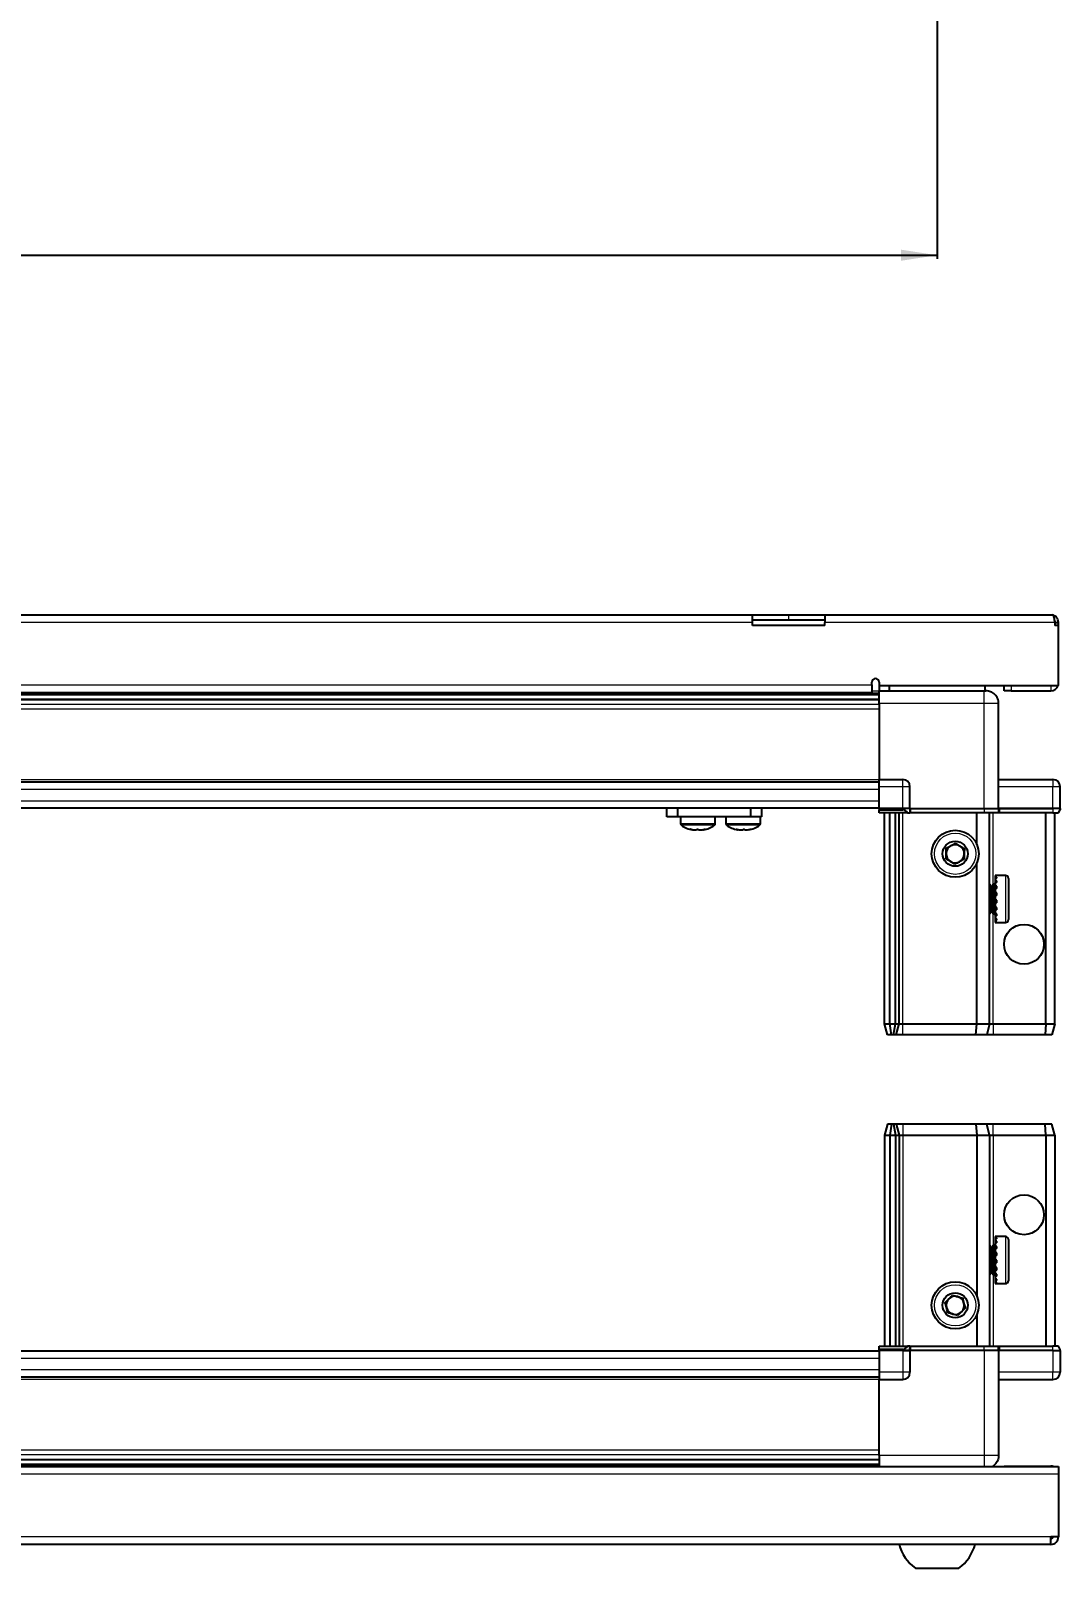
# Model space of a CAD drawing. Header units: millimetres. Extents: x 834 to 3141, y 741 to 1942.
# Drawn here: x 1473.6 to 1757.8, y 740.7 to 1165.2 of the extents above; entities that cross this region are included whole.
import ezdxf

# ---------------------------------------------------------------- set-up
doc = ezdxf.new("R2010")
doc.units = ezdxf.units.MM
doc.layers.add('FORMAT', color=7, linetype='Continuous')
doc.styles.add('SLDTEXTSTYLE0', font='TXT', dxfattribs={"width": 0.75})
doc.dimstyles.new('SLDDIMSTYLE0', dxfattribs={"dimtxt": 20, "dimasz": 10, "dimexe": 0, "dimexo": 0.0625, "dimgap": 5, "dimtad": 2, "dimdec": 1, "dimrnd": 1e-09, "dimzin": 12, "dimdsep": 46, "dimtxsty": 'SLDTEXTSTYLE0', "dimsah": 1, "dimcen": 0.09, "dimadec": 0, "dimazin": 3, "dimtfac": 1, "dimtofl": 0, "dimtmove": 0, "dimatfit": 3, "dimfxl": 0, "dimfrac": 2, "dimtolj": 1, "dimtzin": 12, "dimarcsym": 0})

# ---------------------------------------------------------------- blocks, each defined once
blk = doc.blocks.new('_D_2')
at = {"layer": 'FORMAT'}
for p, q in [((991.82, 1217.75), (991.82, 1102.26)), ((1723.82, 1217.75), (1723.82, 1102.26)), ((991.82, 1103.26), (1723.82, 1103.26))]:
    blk.add_line(p, q, dxfattribs=at)
for points in [[(991.82, 1103.26), (1001.82, 1101.72), (1001.82, 1104.8)], [(1723.82, 1103.26), (1713.82, 1104.8), (1713.82, 1101.72)]]:
    blk.add_solid(points, dxfattribs=at)
at = {"layer": 'FORMAT', "insert": (1335.66, 1129.04), "char_height": 20, "attachment_point": 1, "style": 'SLDTEXTSTYLE0'}
blk.add_mtext('732', dxfattribs=at)

msp = doc.modelspace()

# ---------------------------------------------------------------- linework, layer by layer
at = {"color": 7, "linetype": 'Continuous', "lineweight": 25}
for p, q in [((1042.82, 1003.98), (1672.82, 1003.98)), ((1672.82, 1001.88), (1672.82, 1003.98)), ((1672.82, 1003.98), (1682.82, 1003.98)), ((1682.82, 1002.48), (1672.82, 1002.48)), ((1682.82, 1003.98), (1692.82, 1003.98)), ((1692.82, 1002.48), (1682.82, 1002.48)), ((1692.82, 1003.98), (1755.72, 1003.98)), ((1692.82, 1003.98), (1692.82, 1001.88)), ((1672.82, 1000.98), (1672.82, 1001.88)), ((1692.82, 1000.98), (1672.82, 1000.98)), ((1692.82, 1000.98), (1692.82, 1001.88)), ((1756.32, 1001.88), (1756.32, 1000.98)), ((1756.32, 1001.88), (1757.32, 1001.88)), ((1757.32, 1000.98), (1756.32, 1000.98)), ((1757.32, 1000.98), (1757.32, 1001.88)), ((1757.32, 984.48), (1757.32, 1000.98)), ((1705.82, 984.58), (1705.82, 985.33)), ((1707.82, 985.33), (1707.82, 984.48)), ((1009.82, 982.48), (1705.82, 982.48)), ((1033.95, 982.33), (1681.7, 982.33)), ((1676.32, 982.48), (1676.32, 982.33)), ((1676.44, 982.48), (1676.44, 982.33)), ((1676.62, 982.48), (1676.62, 982.33)), ((1677.13, 982.48), (1677.13, 982.33)), ((1677.52, 982.48), (1677.52, 982.33)), ((1678.37, 982.48), (1678.37, 982.33)), ((1678.94, 982.48), (1678.94, 982.33)), ((1680.05, 982.48), (1680.05, 982.33)), ((1680.74, 982.48), (1680.74, 982.33)), ((1681.7, 982.33), (1682.01, 982.33)), ((1682.01, 982.48), (1682.01, 982.33)), ((1682.01, 982.33), (1682.74, 982.33)), ((1682.01, 982.33), (1682.01, 982.33)), ((1682.27, 982.48), (1682.27, 982.33)), ((1682.74, 982.48), (1682.74, 982.33)), ((1682.74, 982.33), (1684.04, 982.33)), ((1683.95, 982.33), (1707.82, 982.33)), ((1684.04, 982.48), (1684.04, 982.33)), ((1684.13, 982.48), (1684.13, 982.33)), ((1684.75, 982.48), (1684.75, 982.33)), ((1685.95, 982.48), (1685.95, 982.33)), ((1686.58, 982.48), (1686.58, 982.33)), ((1687.56, 982.48), (1687.56, 982.33)), ((1688.03, 982.48), (1688.03, 982.33)), ((1688.7, 982.48), (1688.7, 982.33)), ((1688.98, 982.48), (1688.98, 982.33)), ((1689.27, 982.48), (1689.27, 982.33)), ((1689.32, 982.33), (1689.32, 982.48)), ((1689.32, 982.48), (1689.32, 982.33)), ((1705.82, 984.58), (1705.82, 982.48)), ((1707.82, 984.48), (1757.32, 984.48)), ((1707.82, 984.48), (1707.82, 982.98)), ((1707.82, 982.98), (1736.82, 982.98)), ((1710.57, 984.48), (1710.57, 982.98)), ((1737.07, 982.98), (1737.07, 984.48)), ((1742.32, 982.98), (1742.32, 984.48)), ((1744.32, 982.98), (1742.32, 982.98)), ((1744.32, 982.98), (1755.22, 982.98)), ((1707.82, 980.53), (1007.82, 980.53)), ((1707.82, 980.5), (1007.82, 980.5)), ((1707.82, 979.48), (1707.82, 958.48)), ((1740.82, 950.48), (1740.82, 979.48)), ((1007.82, 957.83), (1707.82, 957.83)), ((1707.82, 958.48), (1714.32, 958.48)), ((1707.82, 956.48), (1707.82, 958.48)), ((1707.82, 950.48), (1707.82, 956.48)), ((1716.32, 950.48), (1716.32, 956.48)), ((1740.82, 958.48), (1755.82, 958.48)), ((1757.82, 950.48), (1757.82, 956.48)), ((1007.82, 950.63), (1707.82, 950.63)), ((1649.17, 948.13), (1649.17, 950.63)), ((1652.17, 948.13), (1649.17, 948.13)), ((1652.17, 950.63), (1652.17, 948.13)), ((1672.37, 948.13), (1652.17, 948.13)), ((1653.02, 948.13), (1653.02, 946.22)), ((1662.52, 946.22), (1662.52, 948.13)), ((1662.57, 946.22), (1662.57, 948.13)), ((1665.52, 948.13), (1665.52, 946.22)), ((1672.37, 948.13), (1672.37, 950.63)), ((1675.37, 948.13), (1672.37, 948.13)), ((1675.02, 946.22), (1675.02, 948.13)), ((1675.37, 950.63), (1675.37, 948.13)), ((1707.82, 950.48), (1714.32, 950.48)), ((1707.82, 950.48), (1707.82, 950.14)), ((1707.82, 950.48), (1707.82, 950.48)), ((1714.32, 950.48), (1707.82, 950.48)), ((1707.82, 949.28), (1707.82, 950.14)), ((1707.82, 950.14), (1707.82, 950.14)), ((1707.82, 950.14), (1714.32, 950.14)), ((1715.65, 949.28), (1707.82, 949.28)), ((1709.32, 890.98), (1709.32, 949.28)), ((1710.82, 890.98), (1710.82, 949.28)), ((1712.32, 890.98), (1712.32, 949.28)), ((1713.32, 890.98), (1713.32, 949.28)), ((1716.32, 950.48), (1714.32, 950.48)), ((1715.65, 949.28), (1716.32, 949.28)), ((1716.32, 950.48), (1716.32, 949.28)), ((1716.32, 950.48), (1716.52, 950.48)), ((1716.52, 949.28), (1716.32, 949.28)), ((1716.52, 950.48), (1736.82, 950.48)), ((1736.82, 949.28), (1716.52, 949.28)), ((1734.82, 940.48), (1734.82, 949.28)), ((1736.82, 950.48), (1740.82, 950.48)), ((1740.82, 949.28), (1736.82, 949.28)), ((1738.32, 890.98), (1738.32, 949.28)), ((1740.82, 950.48), (1740.82, 949.28)), ((1740.82, 950.48), (1741.02, 950.48)), ((1741.02, 949.28), (1740.82, 949.28)), ((1741.02, 950.48), (1755.82, 950.48)), ((1755.82, 950.48), (1741.02, 950.48)), ((1755.82, 949.28), (1741.02, 949.28)), ((1753.82, 890.98), (1753.82, 949.28)), ((1757.82, 950.48), (1755.82, 950.48)), ((1755.82, 949.28), (1757.32, 949.28)), ((1756.32, 890.98), (1756.32, 949.28)), ((1757.32, 949.28), (1757.82, 950.14)), ((1757.82, 950.48), (1757.82, 950.14)), ((1734.82, 890.98), (1734.82, 935.48)), ((1739.82, 929.88), (1739.72, 929.88)), ((1739.72, 929.88), (1739.72, 921.08)), ((1742.72, 931.98), (1739.82, 931.98)), ((1739.82, 931.98), (1739.82, 931.97)), ((1740.32, 931.97), (1739.82, 931.97)), ((1739.82, 931.97), (1739.82, 931.89)), ((1739.82, 931.89), (1739.82, 931.54)), ((1740.32, 931.89), (1739.82, 931.89)), ((1740.32, 931.54), (1739.82, 931.54)), ((1739.82, 931.54), (1739.82, 931.24)), ((1739.82, 931.24), (1739.82, 930.52)), ((1740.32, 931.24), (1739.82, 931.24)), ((1740.32, 930.52), (1739.82, 930.52)), ((1739.82, 930.52), (1739.82, 930.03)), ((1739.82, 930.03), (1739.82, 929.01)), ((1740.32, 930.03), (1739.82, 930.03)), ((1740.32, 931.89), (1740.32, 931.97)), ((1740.32, 931.24), (1740.32, 931.54)), ((1740.32, 930.03), (1740.32, 930.52)), ((1743.52, 931.18), (1743.52, 929.69)), ((1738.36, 929.48), (1738.32, 929.48)), ((1738.84, 928.79), (1738.36, 929.48)), ((1738.36, 929.48), (1738.36, 928.43)), ((1738.36, 928.43), (1738.36, 921.48)), ((1739.32, 929.48), (1738.84, 928.79)), ((1738.84, 928.79), (1738.84, 927.92)), ((1738.84, 927.92), (1738.84, 922.17)), ((1739.32, 929.48), (1739.32, 928.43)), ((1739.32, 928.43), (1739.32, 921.48)), ((1740.32, 929.01), (1739.82, 929.01)), ((1739.82, 929.01), (1739.82, 928.37)), ((1739.82, 928.37), (1739.82, 927.15)), ((1740.32, 928.37), (1739.82, 928.37)), ((1740.32, 927.15), (1739.82, 927.15)), ((1739.82, 927.15), (1739.82, 926.61)), ((1740.32, 926.61), (1739.82, 926.61)), ((1739.82, 926.43), (1739.82, 925.13)), ((1740.32, 926.43), (1739.82, 926.43)), ((1740.32, 928.37), (1740.32, 929.01)), ((1740.32, 926.43), (1740.32, 927.15)), ((1743.52, 929.69), (1743.52, 919.78)), ((1738.32, 921.48), (1738.36, 921.48)), ((1738.36, 921.48), (1738.84, 922.17)), ((1738.84, 922.17), (1739.32, 921.48)), ((1740.32, 925.13), (1739.82, 925.13)), ((1740.32, 924.74), (1739.82, 924.74)), ((1739.82, 924.74), (1739.82, 924.39)), ((1740.32, 924.39), (1739.82, 924.39)), ((1739.82, 924.39), (1739.82, 923.14)), ((1740.32, 923.14), (1739.82, 923.14)), ((1739.82, 923.14), (1739.82, 922.47)), ((1739.82, 922.47), (1739.82, 921.38)), ((1740.32, 922.47), (1739.82, 922.47)), ((1740.32, 921.38), (1739.82, 921.38)), ((1739.82, 921.38), (1739.82, 920.83)), ((1740.32, 924.39), (1740.32, 925.13)), ((1740.32, 922.47), (1740.32, 923.14)), ((1740.32, 920.83), (1740.32, 921.38)), ((1739.72, 921.08), (1739.82, 921.08)), ((1739.82, 920.83), (1739.82, 920.02)), ((1740.32, 920.83), (1739.82, 920.83)), ((1740.32, 920.02), (1739.82, 920.02)), ((1739.82, 920.02), (1739.82, 919.66)), ((1739.82, 919.66), (1739.82, 919.2)), ((1740.32, 919.66), (1739.82, 919.66)), ((1740.32, 919.2), (1739.82, 919.2)), ((1739.82, 919.2), (1739.82, 919.05)), ((1739.82, 919.05), (1739.82, 918.98)), ((1740.32, 919.05), (1739.82, 919.05)), ((1739.82, 918.98), (1742.72, 918.98)), ((1740.32, 919.66), (1740.32, 920.02)), ((1740.32, 919.05), (1740.32, 919.2)), ((1709.32, 890.98), (1710.82, 890.98)), ((1710.13, 887.98), (1709.32, 890.98)), ((1711.28, 887.98), (1710.13, 887.98)), ((1711.28, 887.98), (1710.82, 890.98)), ((1710.82, 890.98), (1712.32, 890.98)), ((1711.78, 887.98), (1711.28, 887.98)), ((1711.78, 887.98), (1712.32, 890.98)), ((1712.52, 887.98), (1711.78, 887.98)), ((1712.32, 890.98), (1713.32, 890.98)), ((1712.52, 887.98), (1713.32, 890.98)), ((1714.32, 887.98), (1712.52, 887.98)), ((1713.32, 890.98), (1714.32, 890.98)), ((1714.32, 890.98), (1734.82, 890.98)), ((1734.49, 887.98), (1714.32, 887.98)), ((1734.49, 887.98), (1734.82, 890.98)), ((1737.52, 887.98), (1734.49, 887.98)), ((1734.82, 890.98), (1738.32, 890.98)), ((1738.32, 890.98), (1737.52, 887.98)), ((1739.32, 887.98), (1737.52, 887.98)), ((1738.32, 890.98), (1739.32, 890.98)), ((1739.32, 890.98), (1753.82, 890.98)), ((1753.67, 887.98), (1739.32, 887.98)), ((1753.82, 890.98), (1753.67, 887.98)), ((1755.52, 887.98), (1753.67, 887.98)), ((1753.82, 890.98), (1756.32, 890.98)), ((1756.32, 890.98), (1755.52, 887.98)), ((1710.13, 863.28), (1709.32, 860.28)), ((1711.28, 863.28), (1710.13, 863.28)), ((1711.28, 863.28), (1710.82, 860.28)), ((1711.78, 863.28), (1711.28, 863.28)), ((1711.78, 863.28), (1712.32, 860.28)), ((1712.52, 863.28), (1711.78, 863.28)), ((1712.52, 863.28), (1713.32, 860.28)), ((1714.32, 863.28), (1712.52, 863.28)), ((1734.49, 863.28), (1714.32, 863.28)), ((1734.49, 863.28), (1734.82, 860.28)), ((1737.52, 863.28), (1734.49, 863.28)), ((1738.32, 860.28), (1737.52, 863.28)), ((1739.32, 863.28), (1737.52, 863.28)), ((1753.67, 863.28), (1739.32, 863.28)), ((1753.82, 860.28), (1753.67, 863.28)), ((1755.52, 863.28), (1753.67, 863.28)), ((1756.32, 860.28), (1755.52, 863.28)), ((1709.32, 860.28), (1710.82, 860.28)), ((1709.32, 860.28), (1709.32, 801.98)), ((1710.82, 860.28), (1712.32, 860.28)), ((1710.82, 860.28), (1710.82, 801.98)), ((1712.32, 860.28), (1713.32, 860.28)), ((1712.32, 860.28), (1712.32, 801.98)), ((1713.32, 860.28), (1713.32, 801.98)), ((1713.32, 860.28), (1714.32, 860.28)), ((1714.32, 860.28), (1734.82, 860.28)), ((1734.82, 860.28), (1734.82, 815.78)), ((1734.82, 860.28), (1738.32, 860.28)), ((1738.32, 860.28), (1738.32, 801.98)), ((1738.32, 860.28), (1739.32, 860.28)), ((1739.32, 860.28), (1753.82, 860.28)), ((1753.82, 860.28), (1753.82, 801.98)), ((1753.82, 860.28), (1756.32, 860.28)), ((1756.32, 860.28), (1756.32, 801.98)), ((1742.72, 832.28), (1739.82, 832.28)), ((1740.32, 832.28), (1739.82, 832.28)), ((1739.82, 832.28), (1739.82, 832.23)), ((1739.82, 832.23), (1739.82, 831.94)), ((1740.32, 832.23), (1739.82, 832.23)), ((1740.32, 832.23), (1740.32, 832.28)), ((1738.36, 829.78), (1738.32, 829.78)), ((1738.84, 829.09), (1738.36, 829.78)), ((1738.36, 829.78), (1738.36, 821.78)), ((1739.32, 829.78), (1738.84, 829.09)), ((1738.84, 829.09), (1738.84, 822.47)), ((1739.32, 829.78), (1739.32, 821.78)), ((1739.82, 830.18), (1739.72, 830.18)), ((1739.72, 830.18), (1739.72, 821.38)), ((1740.32, 831.94), (1739.82, 831.94)), ((1739.82, 831.94), (1739.82, 831.67)), ((1740.32, 831.67), (1739.82, 831.67)), ((1739.82, 831.67), (1739.82, 831.01)), ((1740.32, 831.01), (1739.82, 831.01)), ((1739.82, 831.01), (1739.82, 830.53)), ((1739.82, 830.53), (1739.82, 829.56)), ((1740.32, 830.53), (1739.82, 830.53)), ((1740.32, 829.56), (1739.82, 829.56)), ((1739.82, 829.56), (1739.82, 828.93)), ((1739.82, 828.93), (1739.82, 827.74)), ((1740.32, 828.93), (1739.82, 828.93)), ((1740.32, 831.67), (1740.32, 831.94)), ((1740.32, 830.53), (1740.32, 831.01)), ((1740.32, 828.93), (1740.32, 829.56)), ((1743.52, 831.48), (1743.52, 820.08)), ((1740.32, 827.74), (1739.82, 827.74)), ((1739.82, 827.74), (1739.82, 827.1)), ((1740.32, 827.1), (1739.82, 827.1)), ((1739.82, 827.02), (1739.82, 825.73)), ((1740.32, 827.02), (1739.82, 827.02)), ((1740.32, 825.73), (1739.82, 825.73)), ((1740.32, 825.24), (1739.82, 825.24)), ((1739.82, 825.24), (1739.82, 824.99)), ((1739.82, 824.99), (1739.82, 823.72)), ((1740.32, 824.99), (1739.82, 824.99)), ((1740.32, 823.72), (1739.82, 823.72)), ((1739.82, 823.72), (1739.82, 823.03)), ((1740.32, 827.02), (1740.32, 827.74)), ((1740.32, 824.99), (1740.32, 825.73)), ((1740.32, 823.03), (1740.32, 823.72)), ((1738.32, 821.78), (1738.36, 821.78)), ((1738.36, 821.78), (1738.84, 822.47)), ((1738.84, 822.47), (1739.32, 821.78)), ((1739.72, 821.38), (1739.82, 821.38)), ((1739.82, 823.03), (1739.82, 821.92)), ((1740.32, 823.03), (1739.82, 823.03)), ((1740.32, 821.92), (1739.82, 821.92)), ((1739.82, 821.92), (1739.82, 821.35)), ((1739.82, 821.35), (1739.82, 820.49)), ((1740.32, 821.35), (1739.82, 821.35)), ((1740.32, 820.49), (1739.82, 820.49)), ((1739.82, 820.49), (1739.82, 820.09)), ((1739.82, 820.09), (1739.82, 819.58)), ((1740.32, 820.09), (1739.82, 820.09)), ((1740.32, 819.58), (1739.82, 819.58)), ((1739.82, 819.58), (1739.82, 819.4)), ((1740.32, 821.35), (1740.32, 821.92)), ((1740.32, 820.09), (1740.32, 820.49)), ((1740.32, 819.4), (1740.32, 819.58)), ((1739.82, 819.4), (1739.82, 819.28)), ((1740.32, 819.4), (1739.82, 819.4)), ((1739.82, 819.28), (1742.72, 819.28)), ((1734.82, 810.78), (1734.82, 801.98)), ((1707.82, 800.63), (1007.82, 800.63)), ((1707.82, 801.11), (1707.82, 801.98)), ((1707.82, 801.98), (1715.65, 801.98)), ((1714.32, 801.11), (1707.82, 801.11)), ((1707.82, 800.78), (1707.82, 801.11)), ((1714.32, 800.78), (1707.82, 800.78)), ((1707.82, 800.78), (1707.82, 794.78)), ((1714.32, 800.78), (1716.32, 800.78)), ((1716.32, 800.78), (1714.32, 800.78)), ((1716.32, 801.98), (1715.65, 801.98)), ((1716.32, 800.78), (1716.32, 801.98)), ((1716.32, 801.98), (1716.52, 801.98)), ((1716.52, 800.78), (1716.32, 800.78)), ((1716.32, 800.78), (1716.32, 794.78)), ((1716.52, 801.98), (1736.82, 801.98)), ((1736.82, 800.78), (1716.52, 800.78)), ((1736.82, 801.98), (1740.82, 801.98)), ((1740.82, 800.78), (1736.82, 800.78)), ((1740.82, 800.78), (1740.82, 801.98)), ((1740.82, 801.98), (1741.02, 801.98)), ((1741.02, 800.78), (1740.82, 800.78)), ((1740.82, 800.78), (1740.82, 771.78)), ((1741.02, 801.98), (1755.82, 801.98)), ((1755.82, 800.78), (1741.02, 800.78)), ((1757.32, 801.98), (1755.82, 801.98)), ((1755.82, 800.78), (1757.82, 800.78)), ((1757.82, 801.11), (1757.32, 801.98)), ((1757.82, 801.11), (1757.32, 801.98)), ((1757.82, 800.78), (1757.82, 801.11)), ((1757.82, 800.78), (1757.82, 801.11)), ((1757.82, 800.78), (1757.82, 800.78)), ((1757.82, 800.78), (1757.82, 794.78)), ((1707.82, 794.78), (1707.82, 792.78)), ((1707.82, 793.43), (1007.82, 793.43)), ((1707.82, 792.78), (1714.32, 792.78)), ((1707.82, 771.78), (1707.82, 792.78)), ((1740.82, 792.78), (1755.82, 792.78)), ((958.32, 768.78), (1757.32, 768.78)), ((1007.82, 770.75), (1707.82, 770.75)), ((1007.82, 770.72), (1707.82, 770.72)), ((1681.7, 768.93), (1033.95, 768.93)), ((1676.33, 768.78), (1676.33, 768.93)), ((1676.5, 768.78), (1676.5, 768.93)), ((1676.71, 768.78), (1676.71, 768.93)), ((1677.27, 768.78), (1677.27, 768.93)), ((1677.69, 768.78), (1677.69, 768.93)), ((1678.58, 768.78), (1678.58, 768.93)), ((1679.17, 768.78), (1679.17, 768.93)), ((1680.31, 768.78), (1680.31, 768.93)), ((1681.01, 768.78), (1681.01, 768.93)), ((1682.29, 768.93), (1681.7, 768.93)), ((1683.02, 768.93), (1682.29, 768.93)), ((1682.29, 768.78), (1682.29, 768.93)), ((1682.29, 768.93), (1682.29, 768.93)), ((1682.46, 768.78), (1682.46, 768.93)), ((1682.96, 768.78), (1682.96, 768.93)), ((1683.03, 768.93), (1683.02, 768.93)), ((1683.03, 768.78), (1683.03, 768.93)), ((1684.05, 768.93), (1683.03, 768.93)), ((1707.82, 768.93), (1683.95, 768.93)), ((1684.32, 768.78), (1684.32, 768.93)), ((1685.02, 768.78), (1685.02, 768.93)), ((1686.2, 768.78), (1686.2, 768.93)), ((1686.81, 768.78), (1686.81, 768.93)), ((1687.75, 768.78), (1687.75, 768.93)), ((1688.2, 768.78), (1688.2, 768.93)), ((1688.82, 768.78), (1688.82, 768.93)), ((1689.07, 768.78), (1689.07, 768.93)), ((1689.3, 768.78), (1689.3, 768.93)), ((1689.32, 768.78), (1689.32, 768.93)), ((1742.32, 768.88), (1755.22, 768.88)), ((1742.32, 768.88), (1742.32, 768.78)), ((1757.32, 768.78), (1757.32, 766.68)), ((1757.32, 766.68), (1757.32, 749.38)), ((1755.22, 747.28), (960.42, 747.28)), ((1757.32, 749.38), (1755.22, 749.38)), ((1755.22, 747.28), (1755.22, 749.38)), ((1717.82, 740.68), (1729.82, 740.68))]:
    msp.add_line(p, q, dxfattribs=at)
at = {"color": 8, "linetype": 'Continuous', "lineweight": 18}
for p, q in [((1682.82, 1003.98), (1682.82, 1002.48)), ((1672.82, 1001.88), (1042.82, 1001.88)), ((1756.32, 1001.88), (1692.82, 1001.88)), ((1707.82, 981.74), (1007.82, 981.74)), ((1009.82, 984.58), (1705.82, 984.58)), ((1705.82, 982.98), (1707.82, 982.98)), ((1744.32, 984.48), (1744.32, 982.98)), ((1755.22, 984.48), (1755.22, 982.98)), ((1007.82, 979.29), (1707.82, 979.29)), ((1707.82, 977.88), (1007.82, 977.88)), ((1736.82, 979.48), (1707.82, 979.48)), ((1736.82, 950.48), (1736.82, 979.48)), ((1007.82, 958.48), (1707.82, 958.48)), ((1007.82, 955.83), (1707.82, 955.83)), ((1714.32, 956.48), (1707.82, 956.48)), ((1714.32, 956.48), (1714.32, 958.48)), ((1714.32, 950.48), (1714.32, 956.48)), ((1716.32, 956.48), (1714.32, 956.48)), ((1755.82, 956.48), (1740.82, 956.48)), ((1755.82, 958.48), (1755.82, 956.48)), ((1755.82, 950.48), (1755.82, 956.48)), ((1757.82, 956.48), (1755.82, 956.48)), ((1007.82, 952.63), (1707.82, 952.63)), ((1707.82, 950.48), (1707.82, 950.14)), ((1714.32, 950.48), (1714.32, 950.14)), ((1714.32, 890.98), (1714.32, 949.28)), ((1716.52, 950.48), (1716.52, 949.28)), ((1736.82, 950.48), (1736.82, 949.28)), ((1739.32, 929.48), (1739.32, 949.28)), ((1741.02, 950.48), (1741.02, 949.28)), ((1755.82, 950.48), (1755.82, 949.28)), ((1655.23, 946.22), (1653.02, 946.22)), ((1655.34, 945.85), (1653.22, 945.85)), ((1662.52, 946.22), (1655.23, 946.22)), ((1662.33, 945.85), (1655.34, 945.85)), ((1662.38, 945.85), (1662.33, 945.85)), ((1662.57, 946.22), (1662.52, 946.22)), ((1673.03, 946.22), (1665.52, 946.22)), ((1672.92, 945.85), (1665.72, 945.85)), ((1674.83, 945.85), (1672.92, 945.85)), ((1675.02, 946.22), (1673.03, 946.22)), ((1742.72, 931.98), (1742.72, 930.28)), ((1742.72, 930.28), (1742.72, 918.98)), ((1739.32, 890.98), (1739.32, 921.48)), ((1714.32, 887.98), (1714.32, 890.98)), ((1739.32, 890.98), (1739.32, 887.98)), ((1714.32, 863.28), (1714.32, 860.28)), ((1739.32, 860.28), (1739.32, 863.28)), ((1714.32, 860.28), (1714.32, 801.98)), ((1739.32, 860.28), (1739.32, 829.78)), ((1742.72, 832.28), (1742.72, 819.28)), ((1739.32, 821.78), (1739.32, 801.98)), ((1707.82, 798.63), (1007.82, 798.63)), ((1714.32, 800.78), (1714.32, 801.11)), ((1714.32, 800.78), (1714.32, 794.78)), ((1716.52, 801.98), (1716.52, 800.78)), ((1736.82, 800.78), (1736.82, 801.98)), ((1736.82, 800.78), (1736.82, 771.78)), ((1741.02, 801.98), (1741.02, 800.78)), ((1755.82, 800.78), (1755.82, 801.98)), ((1755.82, 800.78), (1755.82, 794.78)), ((1707.82, 795.43), (1007.82, 795.43)), ((1714.32, 794.78), (1707.82, 794.78)), ((1714.32, 794.78), (1714.32, 792.78)), ((1716.32, 794.78), (1714.32, 794.78)), ((1755.82, 794.78), (1740.82, 794.78)), ((1755.82, 792.78), (1755.82, 794.78)), ((1757.82, 794.78), (1755.82, 794.78)), ((1707.82, 792.78), (1007.82, 792.78)), ((1007.82, 773.37), (1707.82, 773.37)), ((1707.82, 771.96), (1007.82, 771.96)), ((1007.82, 769.51), (1707.82, 769.51)), ((1736.82, 771.78), (1707.82, 771.78)), ((1755.22, 768.78), (1755.22, 768.88)), ((1757.32, 766.68), (958.32, 766.68)), ((1755.22, 749.38), (960.42, 749.38))]:
    msp.add_line(p, q, dxfattribs=at)
at = {"color": 7, "linetype": 'Continuous', "lineweight": 25, "flags": 128}
msp.add_lwpolyline([(1755.86, 768.78), (1755.63, 768.84), (1755.22, 768.88)], dxfattribs=at)
at = {"color": 7, "linetype": 'Continuous', "lineweight": 25}
for centre, radius in [((1728.82, 937.98), 6.5), ((1728.82, 937.98), 3.46), ((1747.82, 912.98), 5.5), ((1747.82, 838.28), 5.5), ((1728.82, 813.28), 6.5), ((1728.82, 813.28), 3.46)]:
    msp.add_circle(centre, radius, dxfattribs=at)
at = {"color": 8, "linetype": 'Continuous', "lineweight": 18}
for centre in [(1728.82, 937.98), (1728.82, 813.28)]:
    msp.add_circle(centre, 5.7, dxfattribs=at)
at = {"color": 7, "linetype": 'Continuous', "lineweight": 25}
for centre, radius, start, end in [((1706.82, 985.33), 1, 0, 180), ((1755.22, 985.08), 2.1, 270, 343.3985), ((1714.32, 956.48), 2, 0, 90), ((1755.82, 956.48), 2, 0, 90), ((1653.47, 946.22), 0.45, 180, 235.2821), ((1657.77, 952.43), 8, 235.2821, 259.054), ((1657.77, 952.43), 8, 280.846, 304.7179), ((1657.82, 952.43), 8, 280.9211, 304.7179), ((1662.07, 946.22), 0.45, 304.7179, 0), ((1662.12, 946.22), 0.45, 304.7179, 0), ((1665.97, 946.22), 0.45, 180, 235.2821), ((1670.27, 952.43), 8, 235.2821, 258.923), ((1670.27, 952.43), 8, 280.9392, 304.7179), ((1674.57, 946.22), 0.45, 304.7179, 0), ((1728.82, 937.98), 2.5, 118.295, 178.295), ((1728.82, 937.98), 2.5, 58.295, 118.295), ((1728.82, 937.98), 2.5, 358.295, 58.295), ((1728.82, 937.98), 2.5, 178.295, 238.295), ((1728.82, 937.98), 2.5, 238.295, 298.295), ((1728.82, 937.98), 2.5, 298.295, 358.295), ((1739.32, 929.88), 0.4, 270, 0), ((1742.72, 931.18), 0.8, 360, 90), ((1739.32, 921.08), 0.4, 360, 90), ((1742.72, 919.78), 0.8, 270, 0), ((1742.72, 831.48), 0.8, 360, 90), ((1739.32, 830.18), 0.4, 270, 0), ((1739.32, 821.38), 0.4, 360, 90), ((1742.72, 820.08), 0.8, 270, 0), ((1728.82, 813.28), 2.5, 74.6767, 134.6767), ((1728.82, 813.28), 2.5, 14.6767, 74.6767), ((1728.82, 813.28), 2.5, 134.6767, 194.6767), ((1728.82, 813.28), 2.5, 194.6767, 254.6767), ((1728.82, 813.28), 2.5, 254.6767, 314.6767), ((1728.82, 813.28), 2.5, 314.6767, 14.6767), ((1714.32, 794.78), 2, 270, 0), ((1755.82, 794.78), 2, 270, 0), ((1724.85, 750.3), 11.91, 194.7004, 233.8734), ((1722.8, 750.3), 11.91, 306.1266, 345.2996), ((1755.22, 749.38), 0.6, 270, 0), ((1755.22, 749.38), 2.1, 270, 0)]:
    msp.add_arc(centre, radius, start, end, dxfattribs=at)
for centre, start_param, end_param in [((1714.32, 946.68), 5.560451, 6.283185), ((1714.32, 804.57), 3.141593, 3.864327)]:
    msp.add_ellipse(centre, major_axis=(0, 3.46), ratio=0.57735, start_param=start_param, end_param=end_param, dxfattribs=at)
for points, knots in [([(1757.32, 1001.88), (1757.3, 1002.13), (1757.25, 1002.62), (1756.85, 1003.26), (1756.3, 1003.74), (1755.83, 1003.88), (1755.6, 1003.94)], [0, 0, 0, 0, 0.2601609, 0.506776, 0.753388, 1, 1, 1, 1]), ([(1755.72, 1003.98), (1755.77, 1003.95), (1755.86, 1003.9), (1755.99, 1003.5), (1756.12, 1002.95), (1756.24, 1002.37), (1756.3, 1002), (1756.32, 1001.88)], [0, 0, 0, 0, 0.2302553, 0.4485219, 0.6667858, 0.8850496, 1, 1, 1, 1]), ([(1707.82, 979.48), (1707.82, 979.87), (1707.82, 980.66), (1707.82, 981.71), (1707.82, 982.5), (1707.82, 982.92), (1707.82, 982.96), (1707.82, 982.98)], [0, 0, 0, 0, 0.214694, 0.429388, 0.644082, 0.858775, 1, 1, 1, 1]), ([(1736.82, 982.98), (1736.89, 982.98), (1737.02, 982.98), (1737.19, 982.98), (1737.3, 982.98), (1737.32, 982.98), (1737.32, 982.98)], [0, 0, 0, 0, 0.2493943, 0.5003335, 0.7501667, 1, 1, 1, 1]), ([(1740.82, 979.48), (1740.78, 979.92), (1740.71, 980.59), (1740.27, 981.41), (1739.82, 981.97), (1739.26, 982.42), (1738.44, 982.86), (1737.76, 982.93), (1737.32, 982.98)], [0, 0, 0, 0, 0.239457, 0.368361, 0.5, 0.631639, 0.760543, 1, 1, 1, 1]), ([(1656.26, 944.57), (1656.25, 944.57), (1656.21, 944.58), (1656.01, 944.64), (1655.84, 944.71), (1655.79, 944.74), (1655.77, 944.75), (1655.78, 944.75), (1655.79, 944.75), (1655.8, 944.75), (1655.85, 944.74), (1656.08, 944.69), (1656.41, 944.62), (1656.79, 944.57), (1657.07, 944.56), (1657.33, 944.6), (1657.47, 944.67), (1657.59, 944.73), (1657.64, 944.75), (1657.67, 944.75), (1657.69, 944.75), (1657.71, 944.75), (1657.76, 944.74), (1657.88, 944.69), (1658.03, 944.62), (1658.29, 944.57), (1658.64, 944.57), (1659.01, 944.61), (1659.35, 944.68), (1659.57, 944.73), (1659.65, 944.75), (1659.67, 944.75), (1659.68, 944.75), (1659.69, 944.74), (1659.67, 944.73), (1659.51, 944.65), (1659.27, 944.57), (1659.28, 944.57), (1659.28, 944.57)], [0, 0, 0, 0, 0.024519, 0.105974, 0.133842, 0.147819, 0.153553, 0.156403, 0.15928, 0.16178, 0.166477, 0.181648, 0.254111, 0.300998, 0.335579, 0.379192, 0.462021, 0.482676, 0.486455, 0.490271, 0.492817, 0.495357, 0.499784, 0.513427, 0.576955, 0.640973, 0.679017, 0.731371, 0.789083, 0.818039, 0.821666, 0.824546, 0.82745, 0.830805, 0.837158, 0.863854, 0.969866, 1, 1, 1, 1]), ([(1668.74, 944.58), (1668.76, 944.57), (1668.8, 944.56), (1668.75, 944.59), (1668.63, 944.63), (1668.52, 944.68), (1668.47, 944.71), (1668.44, 944.73), (1668.43, 944.74), (1668.43, 944.75), (1668.43, 944.75), (1668.44, 944.75), (1668.44, 944.75)], [0, 0, 0, 0, 0.117513, 0.3191822, 0.6555874, 0.7806573, 0.8588867, 0.9097918, 0.9600554, 0.9795862, 0.9947917, 1, 1, 1, 1]), ([(1668.44, 944.75), (1668.45, 944.75), (1668.46, 944.75), (1668.5, 944.74), (1668.66, 944.71), (1668.94, 944.64), (1669.3, 944.59), (1669.63, 944.56), (1669.96, 944.58), (1670.16, 944.64), (1670.33, 944.71), (1670.4, 944.74), (1670.45, 944.75), (1670.47, 944.75), (1670.5, 944.75), (1670.52, 944.75), (1670.56, 944.74), (1670.67, 944.69), (1670.78, 944.62), (1670.98, 944.57), (1671.22, 944.56), (1671.61, 944.6), (1671.97, 944.67), (1672.23, 944.73), (1672.29, 944.75), (1672.31, 944.75), (1672.32, 944.75), (1672.33, 944.75), (1672.32, 944.74), (1672.22, 944.69), (1672, 944.62), (1671.78, 944.57), (1671.78, 944.57), (1671.78, 944.57)], [0, 0, 0, 0, 0.003351, 0.008063, 0.021119, 0.079476, 0.149012, 0.192992, 0.237333, 0.333888, 0.366922, 0.38349, 0.390287, 0.393665, 0.397075, 0.40004, 0.405607, 0.423591, 0.509487, 0.565066, 0.606058, 0.657756, 0.755941, 0.780424, 0.784904, 0.789427, 0.792445, 0.795456, 0.800704, 0.816876, 0.89218, 0.968066, 1, 1, 1, 1]), ([(1726.28, 936.61), (1726.3, 937.12), (1726.33, 938.09), (1726.36, 939.05), (1726.37, 939.49)], [0, 0, 0, 0, 0.5346859, 1, 1, 1, 1]), ([(1726.37, 939.49), (1726.82, 939.74), (1727.67, 940.19), (1728.52, 940.65), (1728.91, 940.86)], [0, 0, 0, 0, 0.534686, 1, 1, 1, 1]), ([(1728.91, 940.86), (1729.02, 940.8), (1729.53, 940.48), (1730.37, 939.96), (1731.07, 939.53), (1731.37, 939.34)], [0, 0, 0, 0, 0.1331247, 0.6370994, 1, 1, 1, 1]), ([(1731.37, 939.34), (1731.35, 938.83), (1731.32, 937.86), (1731.29, 936.91), (1731.28, 936.46)], [0, 0, 0, 0, 0.534686, 1, 1, 1, 1]), ([(1728.74, 935.09), (1728.45, 935.27), (1727.75, 935.7), (1726.9, 936.23), (1726.39, 936.54), (1726.28, 936.61)], [0, 0, 0, 0, 0.3629006, 0.8668753, 1, 1, 1, 1]), ([(1731.28, 936.46), (1730.83, 936.21), (1729.98, 935.76), (1729.13, 935.3), (1728.74, 935.09)], [0, 0, 0, 0, 0.534686, 1, 1, 1, 1]), ([(1726.04, 814.04), (1726.41, 814.4), (1727.09, 815.08), (1727.78, 815.75), (1728.09, 816.07)], [0, 0, 0, 0, 0.534686, 1, 1, 1, 1]), ([(1728.09, 816.07), (1728.59, 815.93), (1729.52, 815.68), (1730.45, 815.42), (1730.88, 815.31)], [0, 0, 0, 0, 0.534686, 1, 1, 1, 1]), ([(1730.88, 815.31), (1730.91, 815.18), (1731.06, 814.61), (1731.31, 813.64), (1731.52, 812.85), (1731.61, 812.51)], [0, 0, 0, 0, 0.133125, 0.637099, 1, 1, 1, 1]), ([(1726.77, 811.25), (1726.68, 811.58), (1726.48, 812.38), (1726.22, 813.34), (1726.07, 813.92), (1726.04, 814.04)], [0, 0, 0, 0, 0.362901, 0.866875, 1, 1, 1, 1]), ([(1729.56, 810.48), (1729.06, 810.62), (1728.13, 810.87), (1727.2, 811.13), (1726.77, 811.25)], [0, 0, 0, 0, 0.534686, 1, 1, 1, 1]), ([(1731.61, 812.51), (1731.24, 812.15), (1730.56, 811.47), (1729.87, 810.8), (1729.56, 810.48)], [0, 0, 0, 0, 0.534686, 1, 1, 1, 1]), ([(1707.82, 771.78), (1707.82, 771.38), (1707.82, 770.59), (1707.82, 769.57), (1707.82, 768.94), (1707.82, 768.79), (1707.82, 768.78)], [0, 0, 0, 0, 0.32552, 0.65104, 0.97656, 1, 1, 1, 1]), ([(1740.82, 771.78), (1740.78, 771.34), (1740.71, 770.66), (1740.27, 769.84), (1739.81, 769.29), (1739.41, 768.93), (1739.15, 768.8), (1739.1, 768.78)], [0, 0, 0, 0, 0.3630185, 0.5584377, 0.7580039, 0.9575702, 1, 1, 1, 1])]:
    msp.add_open_spline(points, degree=3, knots=knots, dxfattribs=at)
at = {"color": 8, "linetype": 'Continuous', "lineweight": 18}
for points, knots in [([(1736.82, 979.48), (1736.82, 979.92), (1736.82, 980.59), (1736.82, 981.41), (1736.82, 981.97), (1736.82, 982.42), (1736.82, 982.86), (1736.82, 982.93), (1736.82, 982.98)], [0, 0, 0, 0, 0.239457, 0.368361, 0.5, 0.631639, 0.760543, 1, 1, 1, 1]), ([(1736.82, 771.78), (1736.82, 771.34), (1736.82, 770.66), (1736.82, 769.84), (1736.82, 769.29), (1736.82, 768.93), (1736.82, 768.8), (1736.82, 768.78)], [0, 0, 0, 0, 0.363018, 0.558438, 0.758004, 0.95757, 1, 1, 1, 1])]:
    msp.add_open_spline(points, degree=3, knots=knots, dxfattribs=at)
for points in [[(1740.82, 979.48), (1740.76, 979.48), (1740.64, 979.48), (1739.72, 979.48), (1738.4, 979.48), (1737.35, 979.48), (1736.82, 979.48)], [(1740.82, 771.78), (1740.76, 771.78), (1740.64, 771.78), (1739.72, 771.78), (1738.4, 771.78), (1737.35, 771.78), (1736.82, 771.78)]]:
    msp.add_open_spline(points, degree=3, dxfattribs=at)

# ---------------------------------------------------------------- dimensions: what is measured, and where the dimension line sits
at = {"layer": 'FORMAT'}
dim = msp.add_linear_dim(base=(1723.82, 1103.26), p1=(991.82, 1217.76), p2=(1723.82, 1217.76), angle=0, dimstyle='SLDDIMSTYLE0', dxfattribs=at)
dim.commit()
dim.dimension.update_dxf_attribs({"geometry": '_D_2', "text_midpoint": (1357.82, 1103.26), "dimtype": 160})

doc.saveas('drawing.dxf')
